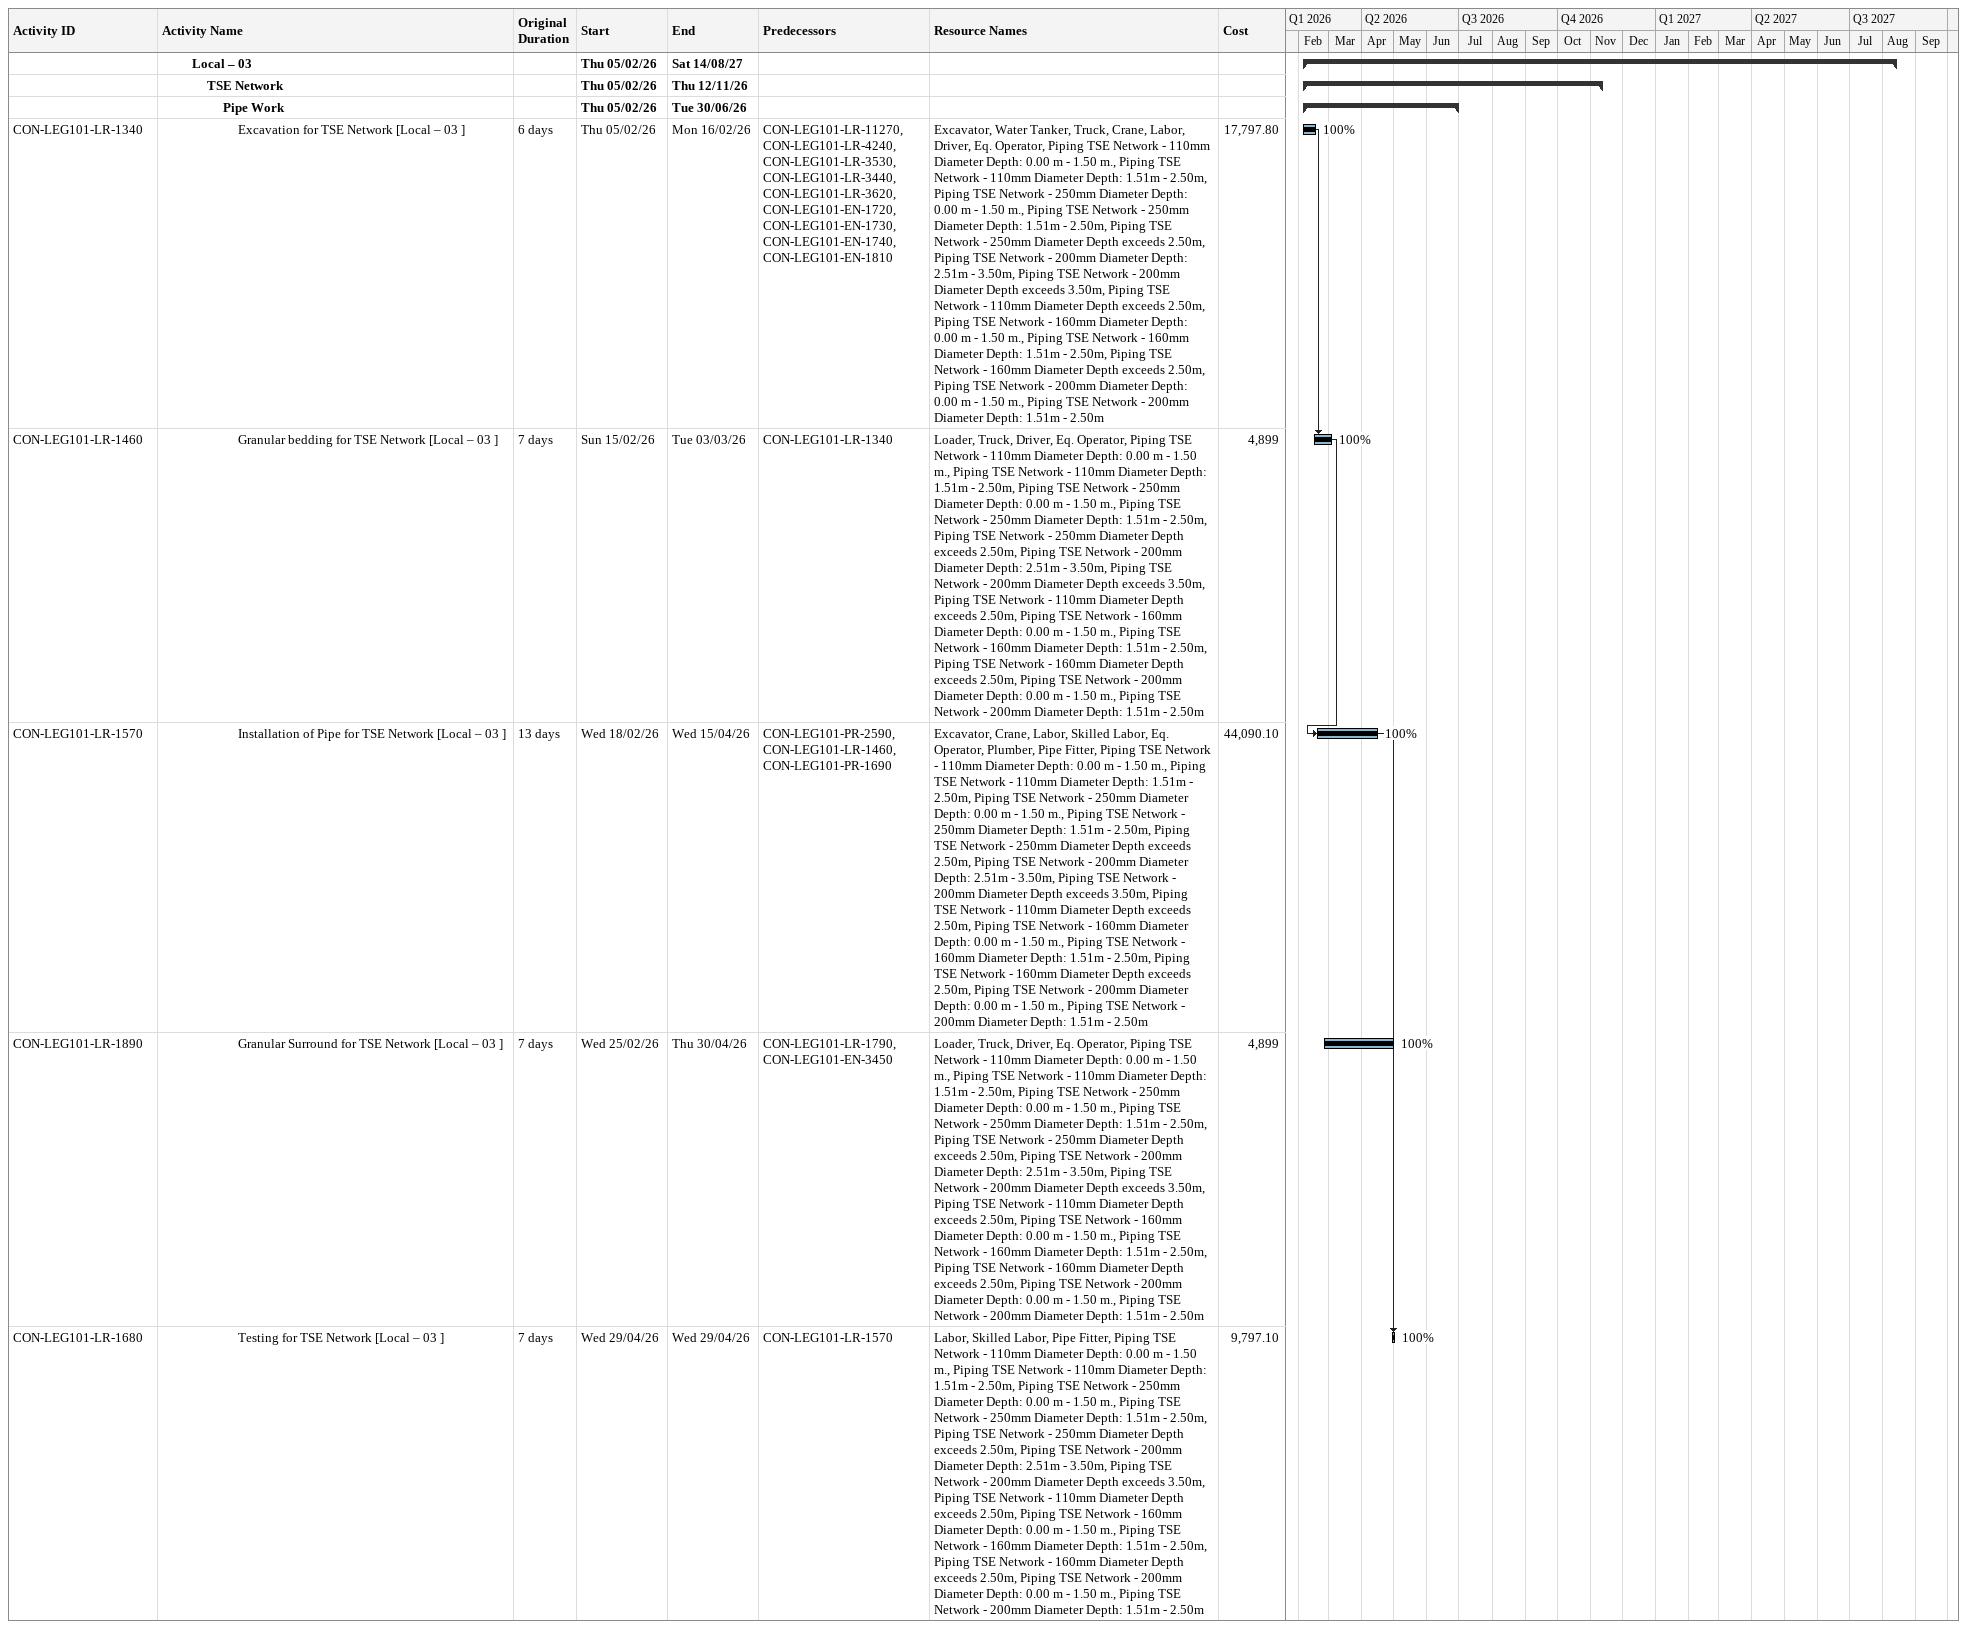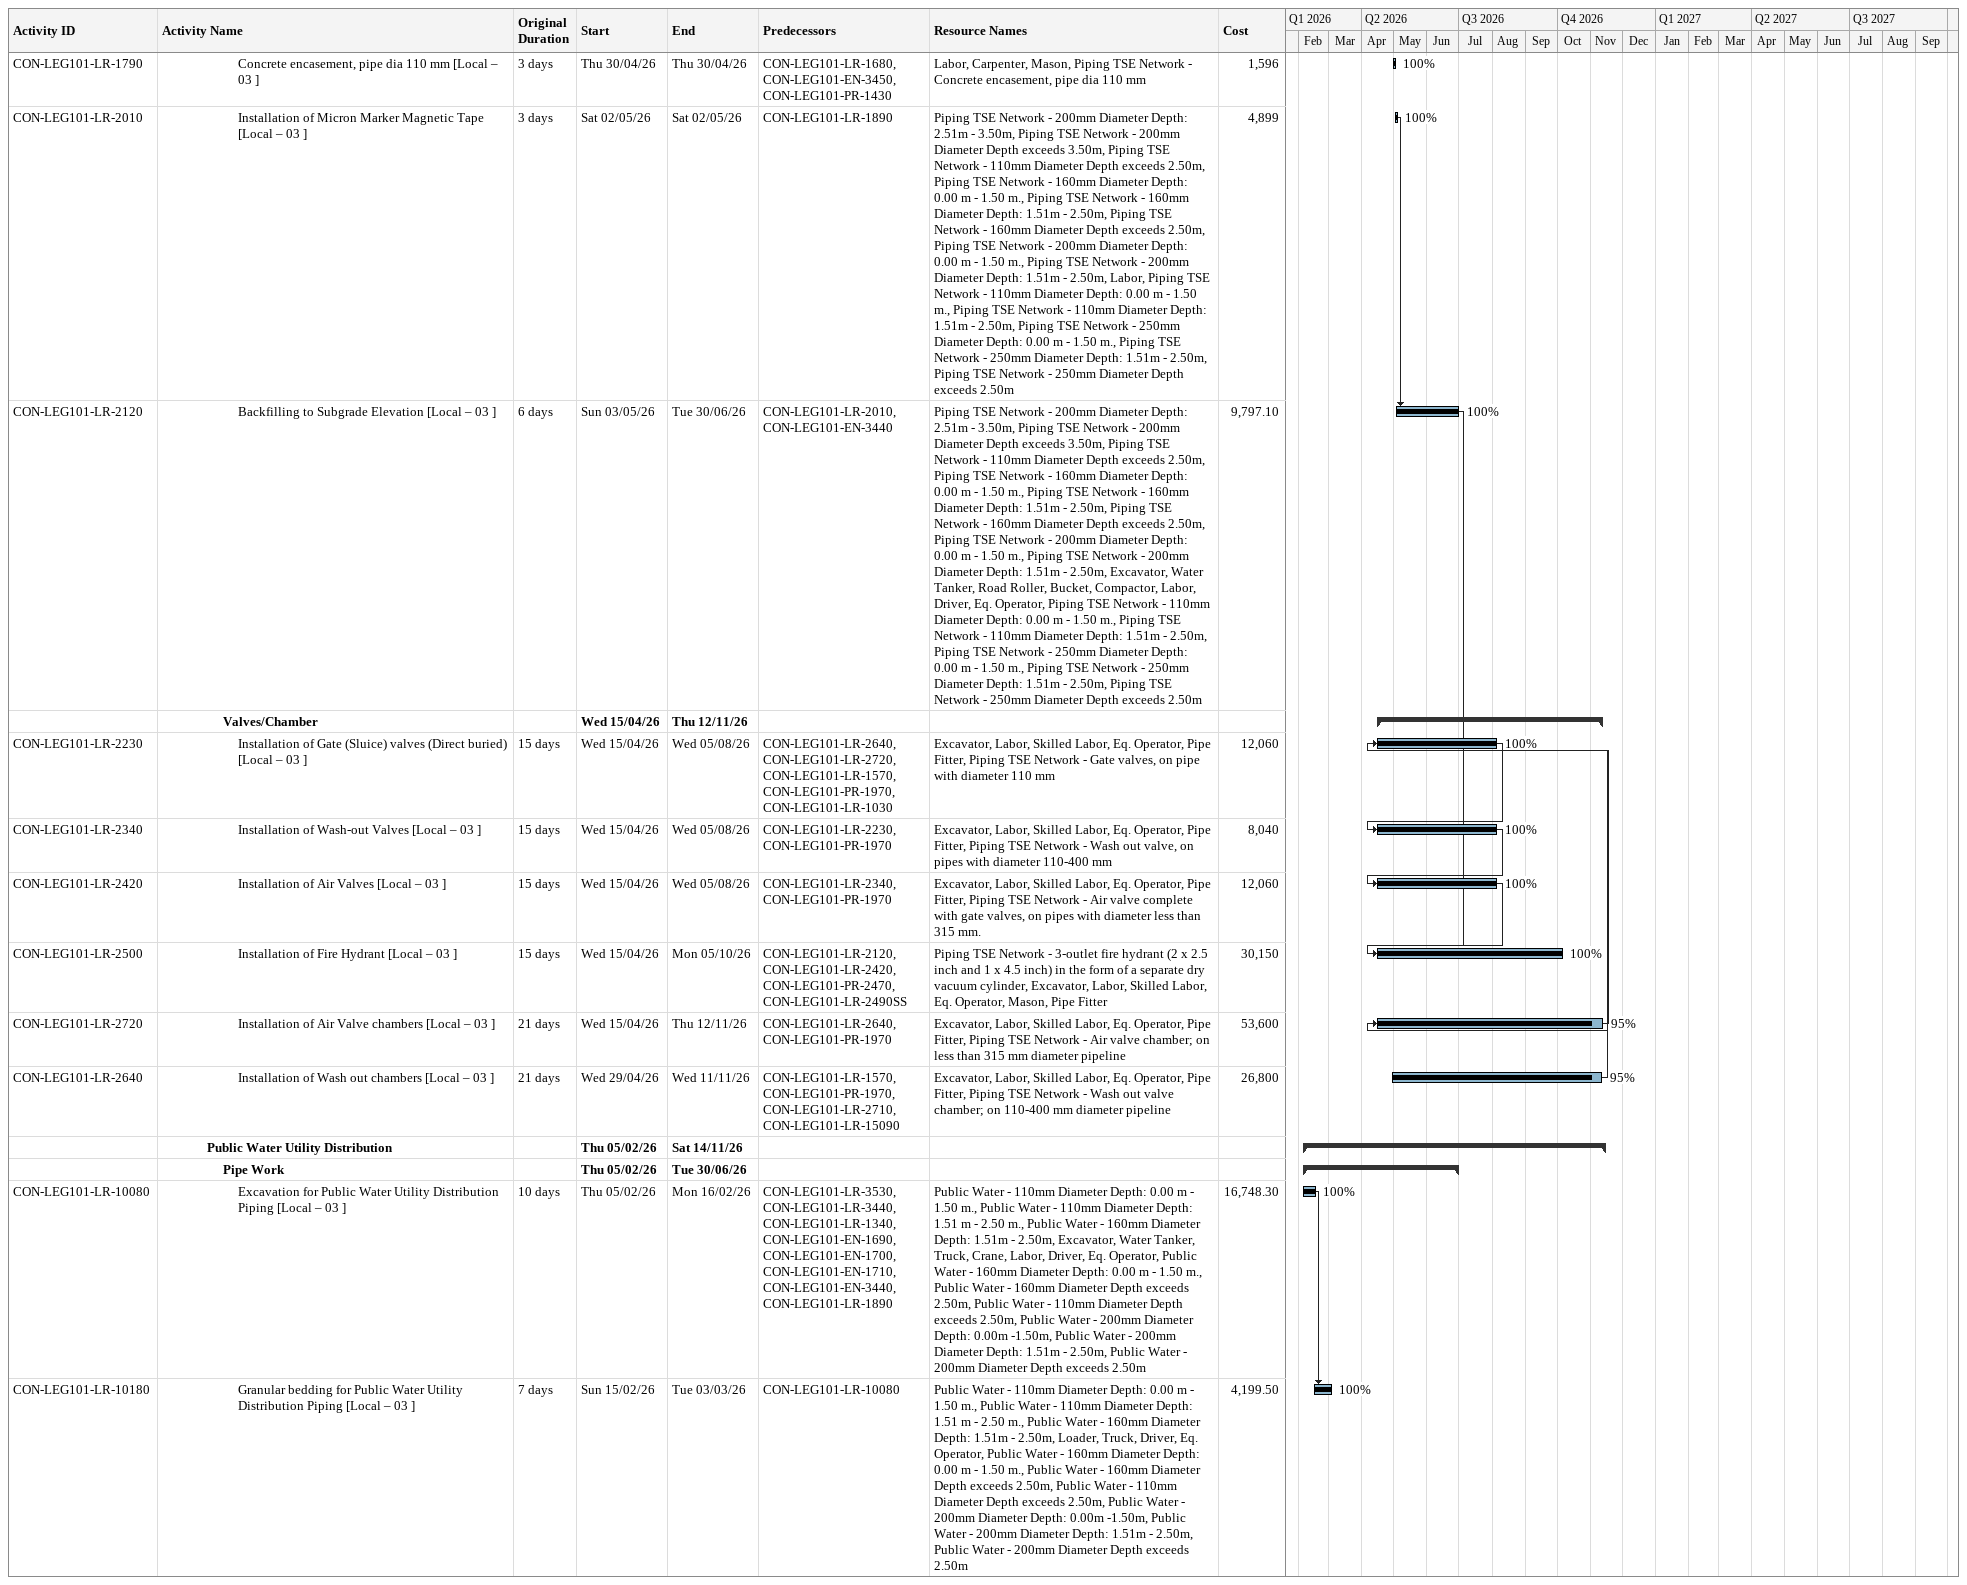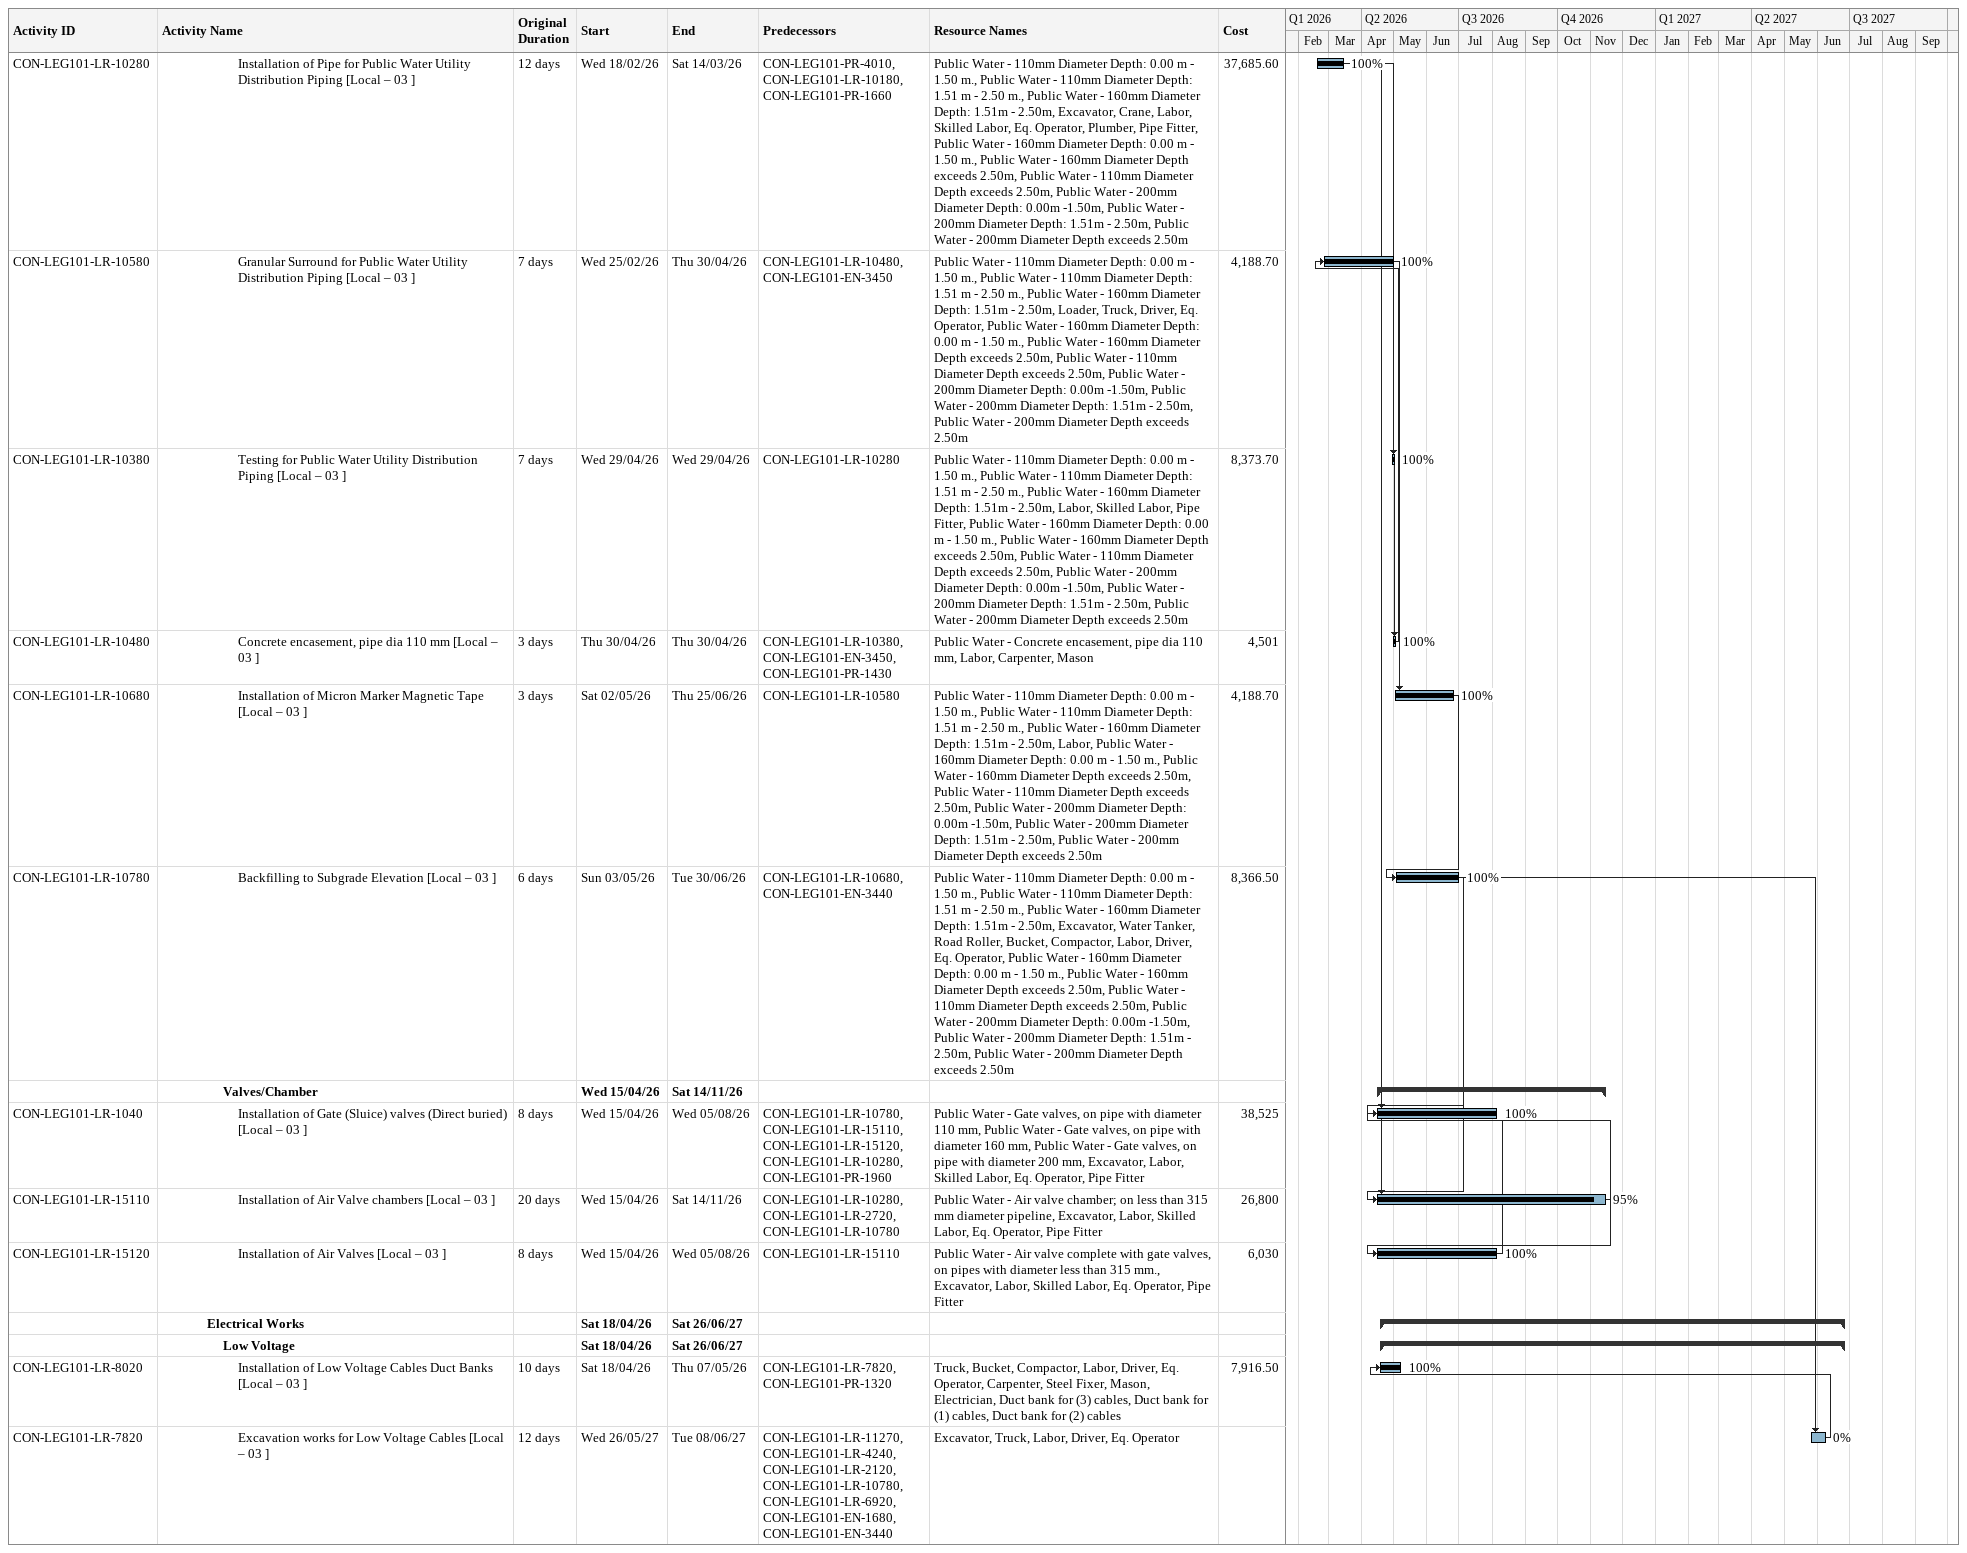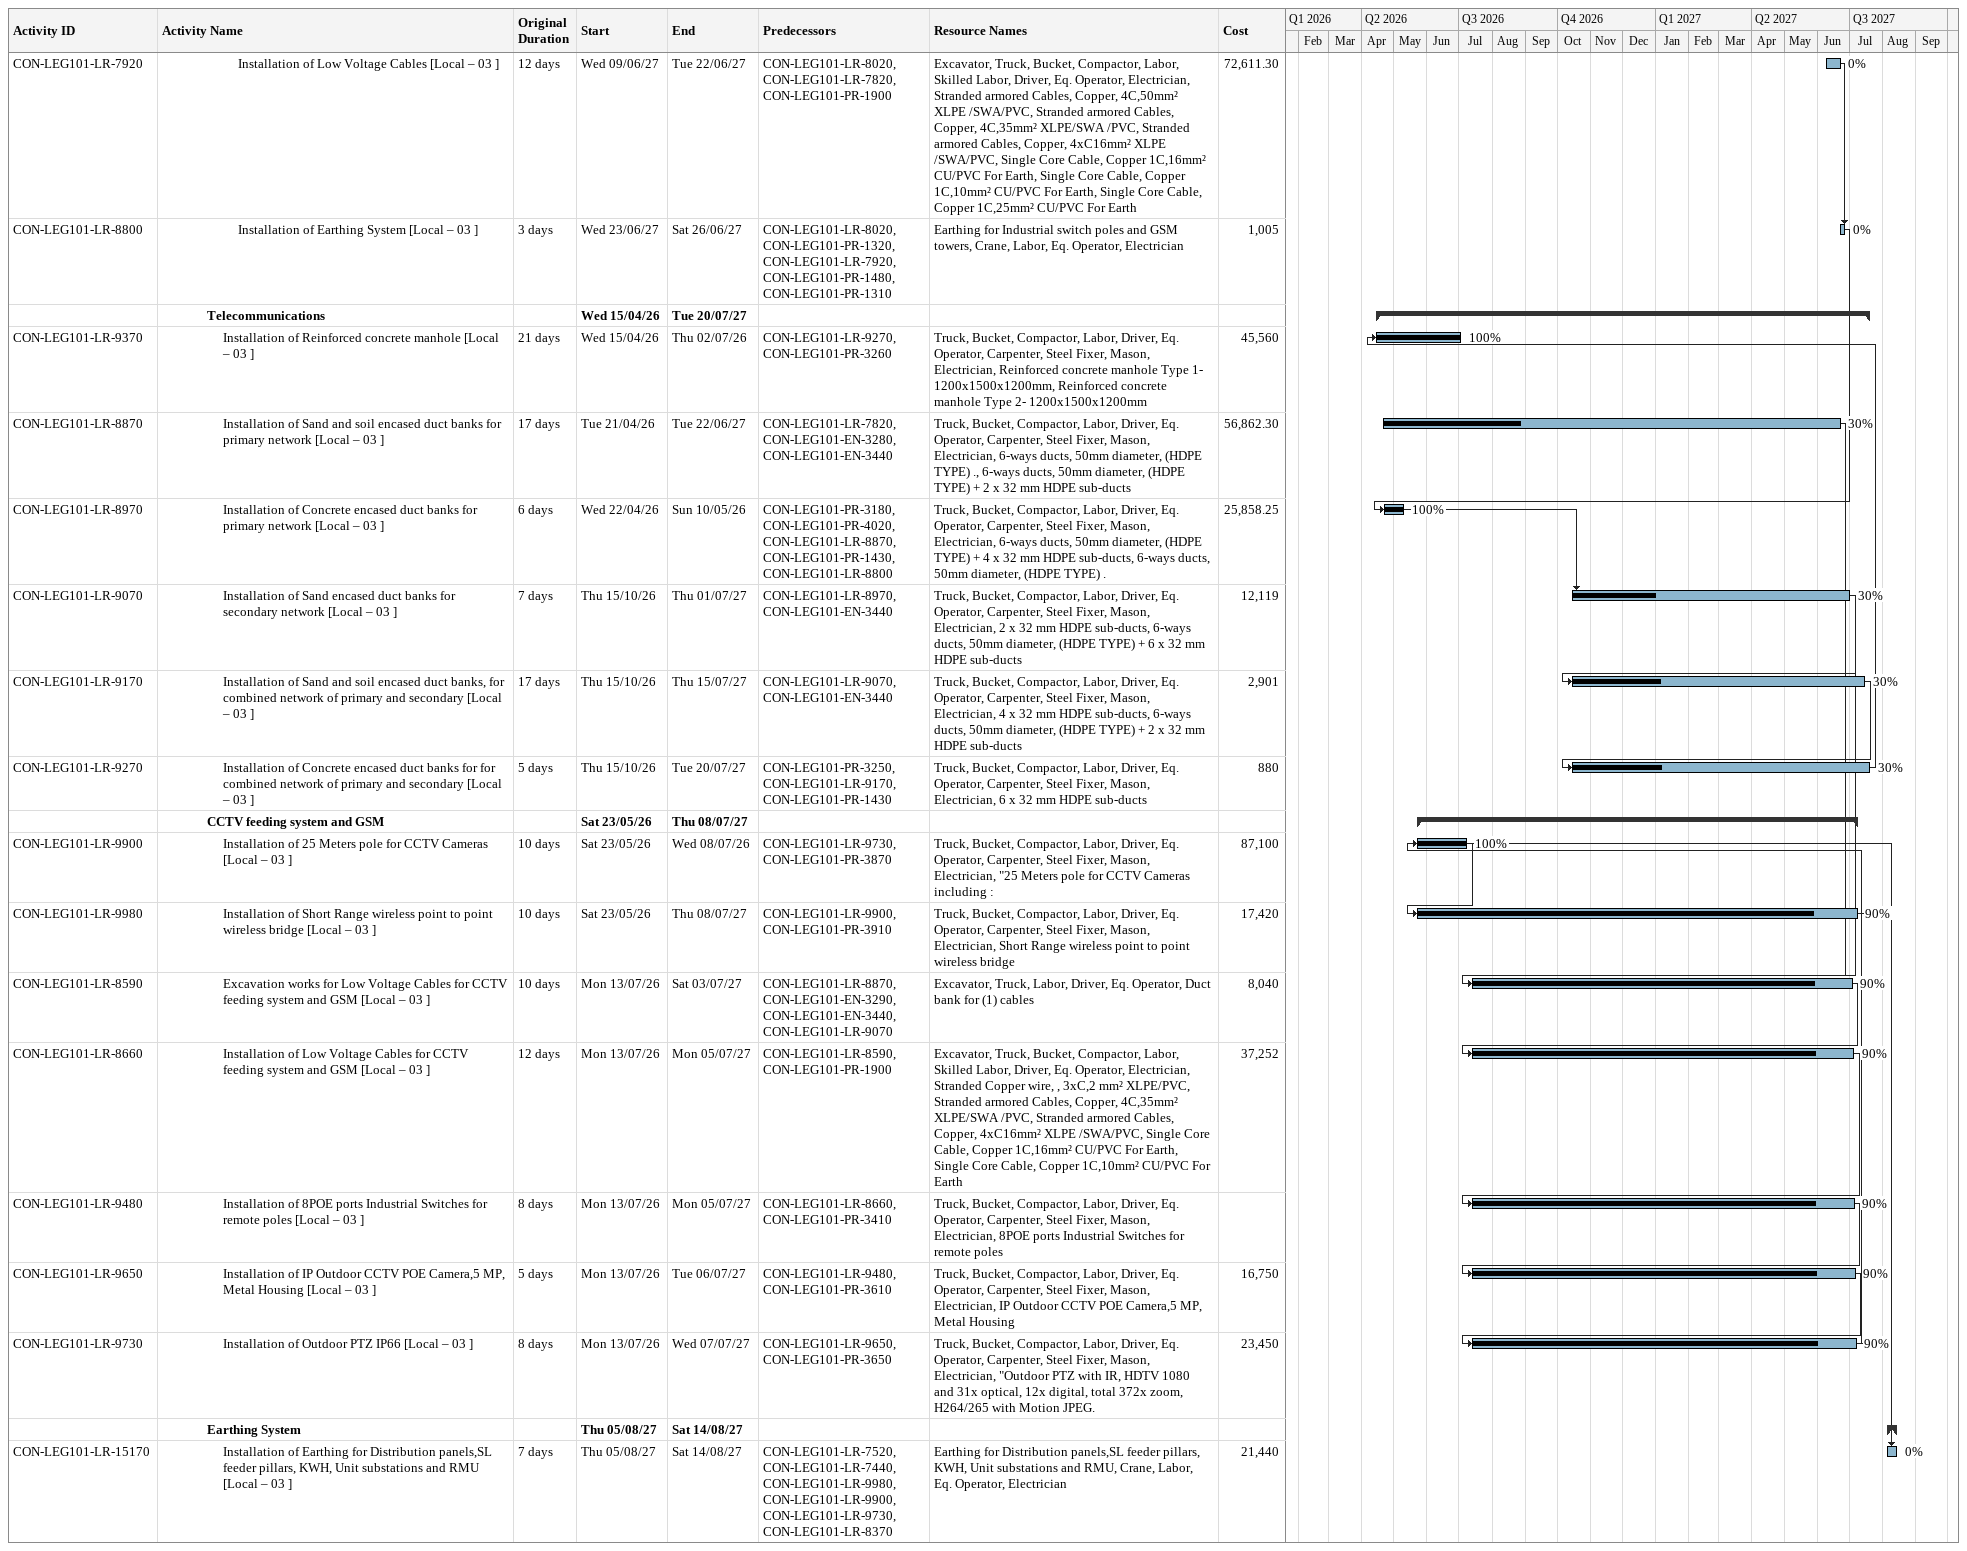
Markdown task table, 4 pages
| ID | Level | Task | Original duration | Start | Finish | Predecessors | Resources | % complete | Cost |
|---|---|---|---|---|---|---|---|---|---|
|  | 3 | **Local – 03** |  | 2026-02-05 | 2027-08-14 |  |  |  |  |
|  | 4 | **TSE Network** |  | 2026-02-05 | 2026-11-12 |  |  |  |  |
|  | 5 | **Pipe Work** |  | 2026-02-05 | 2026-06-30 |  |  |  |  |
| CON-LEG101-LR-1340 | 6 | Excavation for TSE Network [Local – 03 ] | 6d | 2026-02-05 | 2026-02-16 | CON-LEG101-LR-11270, CON-LEG101-LR-4240, CON-LEG101-LR-3530, CON-LEG101-LR-3440, CON-LEG101-LR-3620, CON-LEG101-EN-1720, CON-LEG101-EN-1730, CON-LEG101-EN-1740, CON-LEG101-EN-1810 | Excavator, Water Tanker, Truck, Crane, Labor, Driver, Eq. Operator, Piping TSE Network - 110mm Diameter Depth: 0.00 m - 1.50 m., Piping TSE Network - 110mm Diameter Depth: 1.51m - 2.50m, Piping TSE Network - 250mm Diameter Depth: 0.00 m - 1.50 m., Piping TSE Network - 250mm Diameter Depth: 1.51m - 2.50m, Piping TSE Network - 250mm Diameter Depth exceeds 2.50m, Piping TSE Network - 200mm Diameter Depth: 2.51m - 3.50m, Piping TSE Network - 200mm Diameter Depth exceeds 3.50m, Piping TSE Network - 110mm Diameter Depth exceeds 2.50m, Piping TSE Network - 160mm Diameter Depth: 0.00 m - 1.50 m., Piping TSE Network - 160mm Diameter Depth: 1.51m - 2.50m, Piping TSE Network - 160mm Diameter Depth exceeds 2.50m, Piping TSE Network - 200mm Diameter Depth: 0.00 m - 1.50 m., Piping TSE Network - 200mm Diameter Depth: 1.51m - 2.50m | 100 | 17797.80 |
| CON-LEG101-LR-1460 | 6 | Granular bedding for TSE Network [Local – 03 ] | 7d | 2026-02-15 | 2026-03-03 | CON-LEG101-LR-1340 | Loader, Truck, Driver, Eq. Operator, Piping TSE Network - 110mm Diameter Depth: 0.00 m - 1.50 m., Piping TSE Network - 110mm Diameter Depth: 1.51m - 2.50m, Piping TSE Network - 250mm Diameter Depth: 0.00 m - 1.50 m., Piping TSE Network - 250mm Diameter Depth: 1.51m - 2.50m, Piping TSE Network - 250mm Diameter Depth exceeds 2.50m, Piping TSE Network - 200mm Diameter Depth: 2.51m - 3.50m, Piping TSE Network - 200mm Diameter Depth exceeds 3.50m, Piping TSE Network - 110mm Diameter Depth exceeds 2.50m, Piping TSE Network - 160mm Diameter Depth: 0.00 m - 1.50 m., Piping TSE Network - 160mm Diameter Depth: 1.51m - 2.50m, Piping TSE Network - 160mm Diameter Depth exceeds 2.50m, Piping TSE Network - 200mm Diameter Depth: 0.00 m - 1.50 m., Piping TSE Network - 200mm Diameter Depth: 1.51m - 2.50m | 100 | 4899 |
| CON-LEG101-LR-1570 | 6 | Installation of Pipe for TSE Network [Local – 03 ] | 13d | 2026-02-18 | 2026-04-15 | CON-LEG101-PR-2590, CON-LEG101-LR-1460, CON-LEG101-PR-1690 | Excavator, Crane, Labor, Skilled Labor, Eq. Operator, Plumber, Pipe Fitter, Piping TSE Network - 110mm Diameter Depth: 0.00 m - 1.50 m., Piping TSE Network - 110mm Diameter Depth: 1.51m - 2.50m, Piping TSE Network - 250mm Diameter Depth: 0.00 m - 1.50 m., Piping TSE Network - 250mm Diameter Depth: 1.51m - 2.50m, Piping TSE Network - 250mm Diameter Depth exceeds 2.50m, Piping TSE Network - 200mm Diameter Depth: 2.51m - 3.50m, Piping TSE Network - 200mm Diameter Depth exceeds 3.50m, Piping TSE Network - 110mm Diameter Depth exceeds 2.50m, Piping TSE Network - 160mm Diameter Depth: 0.00 m - 1.50 m., Piping TSE Network - 160mm Diameter Depth: 1.51m - 2.50m, Piping TSE Network - 160mm Diameter Depth exceeds 2.50m, Piping TSE Network - 200mm Diameter Depth: 0.00 m - 1.50 m., Piping TSE Network - 200mm Diameter Depth: 1.51m - 2.50m | 100 | 44090.10 |
| CON-LEG101-LR-1890 | 6 | Granular Surround for TSE Network [Local – 03 ] | 7d | 2026-02-25 | 2026-04-30 | CON-LEG101-LR-1790, CON-LEG101-EN-3450 | Loader, Truck, Driver, Eq. Operator, Piping TSE Network - 110mm Diameter Depth: 0.00 m - 1.50 m., Piping TSE Network - 110mm Diameter Depth: 1.51m - 2.50m, Piping TSE Network - 250mm Diameter Depth: 0.00 m - 1.50 m., Piping TSE Network - 250mm Diameter Depth: 1.51m - 2.50m, Piping TSE Network - 250mm Diameter Depth exceeds 2.50m, Piping TSE Network - 200mm Diameter Depth: 2.51m - 3.50m, Piping TSE Network - 200mm Diameter Depth exceeds 3.50m, Piping TSE Network - 110mm Diameter Depth exceeds 2.50m, Piping TSE Network - 160mm Diameter Depth: 0.00 m - 1.50 m., Piping TSE Network - 160mm Diameter Depth: 1.51m - 2.50m, Piping TSE Network - 160mm Diameter Depth exceeds 2.50m, Piping TSE Network - 200mm Diameter Depth: 0.00 m - 1.50 m., Piping TSE Network - 200mm Diameter Depth: 1.51m - 2.50m | 100 | 4899 |
| CON-LEG101-LR-1680 | 6 | Testing for TSE Network [Local – 03 ] | 7d | 2026-04-29 | 2026-04-29 | CON-LEG101-LR-1570 | Labor, Skilled Labor, Pipe Fitter, Piping TSE Network - 110mm Diameter Depth: 0.00 m - 1.50 m., Piping TSE Network - 110mm Diameter Depth: 1.51m - 2.50m, Piping TSE Network - 250mm Diameter Depth: 0.00 m - 1.50 m., Piping TSE Network - 250mm Diameter Depth: 1.51m - 2.50m, Piping TSE Network - 250mm Diameter Depth exceeds 2.50m, Piping TSE Network - 200mm Diameter Depth: 2.51m - 3.50m, Piping TSE Network - 200mm Diameter Depth exceeds 3.50m, Piping TSE Network - 110mm Diameter Depth exceeds 2.50m, Piping TSE Network - 160mm Diameter Depth: 0.00 m - 1.50 m., Piping TSE Network - 160mm Diameter Depth: 1.51m - 2.50m, Piping TSE Network - 160mm Diameter Depth exceeds 2.50m, Piping TSE Network - 200mm Diameter Depth: 0.00 m - 1.50 m., Piping TSE Network - 200mm Diameter Depth: 1.51m - 2.50m | 100 | 9797.10 |
| CON-LEG101-LR-1790 | 6 | Concrete encasement, pipe dia 110 mm [Local – 03 ] | 3d | 2026-04-30 | 2026-04-30 | CON-LEG101-LR-1680, CON-LEG101-EN-3450, CON-LEG101-PR-1430 | Labor, Carpenter, Mason, Piping TSE Network - Concrete encasement, pipe dia 110 mm | 100 | 1596 |
| CON-LEG101-LR-2010 | 6 | Installation of Micron Marker Magnetic Tape [Local – 03 ] | 3d | 2026-05-02 | 2026-05-02 | CON-LEG101-LR-1890 | Piping TSE Network - 200mm Diameter Depth: 2.51m - 3.50m, Piping TSE Network - 200mm Diameter Depth exceeds 3.50m, Piping TSE Network - 110mm Diameter Depth exceeds 2.50m, Piping TSE Network - 160mm Diameter Depth: 0.00 m - 1.50 m., Piping TSE Network - 160mm Diameter Depth: 1.51m - 2.50m, Piping TSE Network - 160mm Diameter Depth exceeds 2.50m, Piping TSE Network - 200mm Diameter Depth: 0.00 m - 1.50 m., Piping TSE Network - 200mm Diameter Depth: 1.51m - 2.50m, Labor, Piping TSE Network - 110mm Diameter Depth: 0.00 m - 1.50 m., Piping TSE Network - 110mm Diameter Depth: 1.51m - 2.50m, Piping TSE Network - 250mm Diameter Depth: 0.00 m - 1.50 m., Piping TSE Network - 250mm Diameter Depth: 1.51m - 2.50m, Piping TSE Network - 250mm Diameter Depth exceeds 2.50m | 100 | 4899 |
| CON-LEG101-LR-2120 | 6 | Backfilling to Subgrade Elevation [Local – 03 ] | 6d | 2026-05-03 | 2026-06-30 | CON-LEG101-LR-2010, CON-LEG101-EN-3440 | Piping TSE Network - 200mm Diameter Depth: 2.51m - 3.50m, Piping TSE Network - 200mm Diameter Depth exceeds 3.50m, Piping TSE Network - 110mm Diameter Depth exceeds 2.50m, Piping TSE Network - 160mm Diameter Depth: 0.00 m - 1.50 m., Piping TSE Network - 160mm Diameter Depth: 1.51m - 2.50m, Piping TSE Network - 160mm Diameter Depth exceeds 2.50m, Piping TSE Network - 200mm Diameter Depth: 0.00 m - 1.50 m., Piping TSE Network - 200mm Diameter Depth: 1.51m - 2.50m, Excavator, Water Tanker, Road Roller, Bucket, Compactor, Labor, Driver, Eq. Operator, Piping TSE Network - 110mm Diameter Depth: 0.00 m - 1.50 m., Piping TSE Network - 110mm Diameter Depth: 1.51m - 2.50m, Piping TSE Network - 250mm Diameter Depth: 0.00 m - 1.50 m., Piping TSE Network - 250mm Diameter Depth: 1.51m - 2.50m, Piping TSE Network - 250mm Diameter Depth exceeds 2.50m | 100 | 9797.10 |
|  | 5 | **Valves/Chamber** |  | 2026-04-15 | 2026-11-12 |  |  |  |  |
| CON-LEG101-LR-2230 | 6 | Installation of Gate (Sluice) valves (Direct buried) [Local – 03 ] | 15d | 2026-04-15 | 2026-08-05 | CON-LEG101-LR-2640, CON-LEG101-LR-2720, CON-LEG101-LR-1570, CON-LEG101-PR-1970, CON-LEG101-LR-1030 | Excavator, Labor, Skilled Labor, Eq. Operator, Pipe Fitter, Piping TSE Network - Gate valves, on pipe with diameter 110 mm | 100 | 12060 |
| CON-LEG101-LR-2340 | 6 | Installation of Wash-out Valves [Local – 03 ] | 15d | 2026-04-15 | 2026-08-05 | CON-LEG101-LR-2230, CON-LEG101-PR-1970 | Excavator, Labor, Skilled Labor, Eq. Operator, Pipe Fitter, Piping TSE Network - Wash out valve, on pipes with diameter 110-400 mm | 100 | 8040 |
| CON-LEG101-LR-2420 | 6 | Installation of Air Valves [Local – 03 ] | 15d | 2026-04-15 | 2026-08-05 | CON-LEG101-LR-2340, CON-LEG101-PR-1970 | Excavator, Labor, Skilled Labor, Eq. Operator, Pipe Fitter, Piping TSE Network - Air valve complete with gate valves, on pipes with diameter less than 315 mm. | 100 | 12060 |
| CON-LEG101-LR-2500 | 6 | Installation of Fire Hydrant [Local – 03 ] | 15d | 2026-04-15 | 2026-10-05 | CON-LEG101-LR-2120, CON-LEG101-LR-2420, CON-LEG101-PR-2470, CON-LEG101-LR-2490SS | Piping TSE Network - 3-outlet fire hydrant (2 x 2.5 inch and 1 x 4.5 inch) in the form of a separate dry vacuum cylinder, Excavator, Labor, Skilled Labor, Eq. Operator, Mason, Pipe Fitter | 100 | 30150 |
| CON-LEG101-LR-2720 | 6 | Installation of Air Valve chambers [Local – 03 ] | 21d | 2026-04-15 | 2026-11-12 | CON-LEG101-LR-2640, CON-LEG101-PR-1970 | Excavator, Labor, Skilled Labor, Eq. Operator, Pipe Fitter, Piping TSE Network - Air valve chamber; on less than 315 mm diameter pipeline | 95 | 53600 |
| CON-LEG101-LR-2640 | 6 | Installation of Wash out chambers [Local – 03 ] | 21d | 2026-04-29 | 2026-11-11 | CON-LEG101-LR-1570, CON-LEG101-PR-1970, CON-LEG101-LR-2710, CON-LEG101-LR-15090 | Excavator, Labor, Skilled Labor, Eq. Operator, Pipe Fitter, Piping TSE Network - Wash out valve chamber; on 110-400 mm diameter pipeline | 95 | 26800 |
|  | 4 | **Public Water Utility Distribution** |  | 2026-02-05 | 2026-11-14 |  |  |  |  |
|  | 5 | **Pipe Work** |  | 2026-02-05 | 2026-06-30 |  |  |  |  |
| CON-LEG101-LR-10080 | 6 | Excavation for Public Water Utility Distribution Piping [Local – 03 ] | 10d | 2026-02-05 | 2026-02-16 | CON-LEG101-LR-3530, CON-LEG101-LR-3440, CON-LEG101-LR-1340, CON-LEG101-EN-1690, CON-LEG101-EN-1700, CON-LEG101-EN-1710, CON-LEG101-EN-3440, CON-LEG101-LR-1890 | Public Water - 110mm Diameter Depth: 0.00 m - 1.50 m., Public Water - 110mm Diameter Depth: 1.51 m - 2.50 m., Public Water - 160mm Diameter Depth: 1.51m - 2.50m, Excavator, Water Tanker, Truck, Crane, Labor, Driver, Eq. Operator, Public Water - 160mm Diameter Depth: 0.00 m - 1.50 m., Public Water - 160mm Diameter Depth exceeds 2.50m, Public Water - 110mm Diameter Depth exceeds 2.50m, Public Water - 200mm Diameter Depth: 0.00m -1.50m, Public Water - 200mm Diameter Depth: 1.51m - 2.50m, Public Water - 200mm Diameter Depth exceeds 2.50m | 100 | 16748.30 |
| CON-LEG101-LR-10180 | 6 | Granular bedding for Public Water Utility Distribution Piping [Local – 03 ] | 7d | 2026-02-15 | 2026-03-03 | CON-LEG101-LR-10080 | Public Water - 110mm Diameter Depth: 0.00 m - 1.50 m., Public Water - 110mm Diameter Depth: 1.51 m - 2.50 m., Public Water - 160mm Diameter Depth: 1.51m - 2.50m, Loader, Truck, Driver, Eq. Operator, Public Water - 160mm Diameter Depth: 0.00 m - 1.50 m., Public Water - 160mm Diameter Depth exceeds 2.50m, Public Water - 110mm Diameter Depth exceeds 2.50m, Public Water - 200mm Diameter Depth: 0.00m -1.50m, Public Water - 200mm Diameter Depth: 1.51m - 2.50m, Public Water - 200mm Diameter Depth exceeds 2.50m | 100 | 4199.50 |
| CON-LEG101-LR-10280 | 6 | Installation of Pipe for Public Water Utility Distribution Piping [Local – 03 ] | 12d | 2026-02-18 | 2026-03-14 | CON-LEG101-PR-4010, CON-LEG101-LR-10180, CON-LEG101-PR-1660 | Public Water - 110mm Diameter Depth: 0.00 m - 1.50 m., Public Water - 110mm Diameter Depth: 1.51 m - 2.50 m., Public Water - 160mm Diameter Depth: 1.51m - 2.50m, Excavator, Crane, Labor, Skilled Labor, Eq. Operator, Plumber, Pipe Fitter, Public Water - 160mm Diameter Depth: 0.00 m - 1.50 m., Public Water - 160mm Diameter Depth exceeds 2.50m, Public Water - 110mm Diameter Depth exceeds 2.50m, Public Water - 200mm Diameter Depth: 0.00m -1.50m, Public Water - 200mm Diameter Depth: 1.51m - 2.50m, Public Water - 200mm Diameter Depth exceeds 2.50m | 100 | 37685.60 |
| CON-LEG101-LR-10580 | 6 | Granular Surround for Public Water Utility Distribution Piping [Local – 03 ] | 7d | 2026-02-25 | 2026-04-30 | CON-LEG101-LR-10480, CON-LEG101-EN-3450 | Public Water - 110mm Diameter Depth: 0.00 m - 1.50 m., Public Water - 110mm Diameter Depth: 1.51 m - 2.50 m., Public Water - 160mm Diameter Depth: 1.51m - 2.50m, Loader, Truck, Driver, Eq. Operator, Public Water - 160mm Diameter Depth: 0.00 m - 1.50 m., Public Water - 160mm Diameter Depth exceeds 2.50m, Public Water - 110mm Diameter Depth exceeds 2.50m, Public Water - 200mm Diameter Depth: 0.00m -1.50m, Public Water - 200mm Diameter Depth: 1.51m - 2.50m, Public Water - 200mm Diameter Depth exceeds 2.50m | 100 | 4188.70 |
| CON-LEG101-LR-10380 | 6 | Testing for Public Water Utility Distribution Piping [Local – 03 ] | 7d | 2026-04-29 | 2026-04-29 | CON-LEG101-LR-10280 | Public Water - 110mm Diameter Depth: 0.00 m - 1.50 m., Public Water - 110mm Diameter Depth: 1.51 m - 2.50 m., Public Water - 160mm Diameter Depth: 1.51m - 2.50m, Labor, Skilled Labor, Pipe Fitter, Public Water - 160mm Diameter Depth: 0.00 m - 1.50 m., Public Water - 160mm Diameter Depth exceeds 2.50m, Public Water - 110mm Diameter Depth exceeds 2.50m, Public Water - 200mm Diameter Depth: 0.00m -1.50m, Public Water - 200mm Diameter Depth: 1.51m - 2.50m, Public Water - 200mm Diameter Depth exceeds 2.50m | 100 | 8373.70 |
| CON-LEG101-LR-10480 | 6 | Concrete encasement, pipe dia 110 mm [Local – 03 ] | 3d | 2026-04-30 | 2026-04-30 | CON-LEG101-LR-10380, CON-LEG101-EN-3450, CON-LEG101-PR-1430 | Public Water - Concrete encasement, pipe dia 110 mm, Labor, Carpenter, Mason | 100 | 4501 |
| CON-LEG101-LR-10680 | 6 | Installation of Micron Marker Magnetic Tape [Local – 03 ] | 3d | 2026-05-02 | 2026-06-25 | CON-LEG101-LR-10580 | Public Water - 110mm Diameter Depth: 0.00 m - 1.50 m., Public Water - 110mm Diameter Depth: 1.51 m - 2.50 m., Public Water - 160mm Diameter Depth: 1.51m - 2.50m, Labor, Public Water - 160mm Diameter Depth: 0.00 m - 1.50 m., Public Water - 160mm Diameter Depth exceeds 2.50m, Public Water - 110mm Diameter Depth exceeds 2.50m, Public Water - 200mm Diameter Depth: 0.00m -1.50m, Public Water - 200mm Diameter Depth: 1.51m - 2.50m, Public Water - 200mm Diameter Depth exceeds 2.50m | 100 | 4188.70 |
| CON-LEG101-LR-10780 | 6 | Backfilling to Subgrade Elevation [Local – 03 ] | 6d | 2026-05-03 | 2026-06-30 | CON-LEG101-LR-10680, CON-LEG101-EN-3440 | Public Water - 110mm Diameter Depth: 0.00 m - 1.50 m., Public Water - 110mm Diameter Depth: 1.51 m - 2.50 m., Public Water - 160mm Diameter Depth: 1.51m - 2.50m, Excavator, Water Tanker, Road Roller, Bucket, Compactor, Labor, Driver, Eq. Operator, Public Water - 160mm Diameter Depth: 0.00 m - 1.50 m., Public Water - 160mm Diameter Depth exceeds 2.50m, Public Water - 110mm Diameter Depth exceeds 2.50m, Public Water - 200mm Diameter Depth: 0.00m -1.50m, Public Water - 200mm Diameter Depth: 1.51m - 2.50m, Public Water - 200mm Diameter Depth exceeds 2.50m | 100 | 8366.50 |
|  | 5 | **Valves/Chamber** |  | 2026-04-15 | 2026-11-14 |  |  |  |  |
| CON-LEG101-LR-1040 | 6 | Installation of Gate (Sluice) valves (Direct buried) [Local – 03 ] | 8d | 2026-04-15 | 2026-08-05 | CON-LEG101-LR-10780, CON-LEG101-LR-15110, CON-LEG101-LR-15120, CON-LEG101-LR-10280, CON-LEG101-PR-1960 | Public Water - Gate valves, on pipe with diameter 110 mm, Public Water - Gate valves, on pipe with diameter 160 mm, Public Water - Gate valves, on pipe with diameter 200 mm, Excavator, Labor, Skilled Labor, Eq. Operator, Pipe Fitter | 100 | 38525 |
| CON-LEG101-LR-15110 | 6 | Installation of Air Valve chambers [Local – 03 ] | 20d | 2026-04-15 | 2026-11-14 | CON-LEG101-LR-10280, CON-LEG101-LR-2720, CON-LEG101-LR-10780 | Public Water - Air valve chamber; on less than 315 mm diameter pipeline, Excavator, Labor, Skilled Labor, Eq. Operator, Pipe Fitter | 95 | 26800 |
| CON-LEG101-LR-15120 | 6 | Installation of Air Valves [Local – 03 ] | 8d | 2026-04-15 | 2026-08-05 | CON-LEG101-LR-15110 | Public Water - Air valve complete with gate valves, on pipes with diameter less than 315 mm., Excavator, Labor, Skilled Labor, Eq. Operator, Pipe Fitter | 100 | 6030 |
|  | 4 | **Electrical Works** |  | 2026-04-18 | 2027-06-26 |  |  |  |  |
|  | 5 | **Low Voltage** |  | 2026-04-18 | 2027-06-26 |  |  |  |  |
| CON-LEG101-LR-8020 | 6 | Installation of Low Voltage Cables Duct Banks [Local – 03 ] | 10d | 2026-04-18 | 2026-05-07 | CON-LEG101-LR-7820, CON-LEG101-PR-1320 | Truck, Bucket, Compactor, Labor, Driver, Eq. Operator, Carpenter, Steel Fixer, Mason, Electrician, Duct bank for (3) cables, Duct bank for (1) cables, Duct bank for (2) cables | 100 | 7916.50 |
| CON-LEG101-LR-7820 | 6 | Excavation works for Low Voltage Cables [Local – 03 ] | 12d | 2027-05-26 | 2027-06-08 | CON-LEG101-LR-11270, CON-LEG101-LR-4240, CON-LEG101-LR-2120, CON-LEG101-LR-10780, CON-LEG101-LR-6920, CON-LEG101-EN-1680, CON-LEG101-EN-3440 | Excavator, Truck, Labor, Driver, Eq. Operator | 0 |  |
| CON-LEG101-LR-7920 | 6 | Installation of Low Voltage Cables [Local – 03 ] | 12d | 2027-06-09 | 2027-06-22 | CON-LEG101-LR-8020, CON-LEG101-LR-7820, CON-LEG101-PR-1900 | Excavator, Truck, Bucket, Compactor, Labor, Skilled Labor, Driver, Eq. Operator, Electrician, Stranded armored Cables, Copper, 4C,50mm² XLPE /SWA/PVC, Stranded armored Cables, Copper, 4C,35mm² XLPE/SWA /PVC, Stranded armored Cables, Copper, 4xC16mm² XLPE /SWA/PVC, Single Core Cable, Copper 1C,16mm² CU/PVC For Earth, Single Core Cable, Copper 1C,10mm² CU/PVC For Earth, Single Core Cable, Copper 1C,25mm² CU/PVC For Earth | 0 | 72611.30 |
| CON-LEG101-LR-8800 | 6 | Installation of Earthing System [Local – 03 ] | 3d | 2027-06-23 | 2027-06-26 | CON-LEG101-LR-8020, CON-LEG101-PR-1320, CON-LEG101-LR-7920, CON-LEG101-PR-1480, CON-LEG101-PR-1310 | Earthing for Industrial switch poles and GSM towers, Crane, Labor, Eq. Operator, Electrician | 0 | 1005 |
|  | 4 | **Telecommunications** |  | 2026-04-15 | 2027-07-20 |  |  |  |  |
| CON-LEG101-LR-9370 | 5 | Installation of Reinforced concrete manhole [Local – 03 ] | 21d | 2026-04-15 | 2026-07-02 | CON-LEG101-LR-9270, CON-LEG101-PR-3260 | Truck, Bucket, Compactor, Labor, Driver, Eq. Operator, Carpenter, Steel Fixer, Mason, Electrician, Reinforced concrete manhole Type 1- 1200x1500x1200mm, Reinforced concrete manhole Type 2- 1200x1500x1200mm | 100 | 45560 |
| CON-LEG101-LR-8870 | 5 | Installation of Sand and soil encased duct banks for primary network [Local – 03 ] | 17d | 2026-04-21 | 2027-06-22 | CON-LEG101-LR-7820, CON-LEG101-EN-3280, CON-LEG101-EN-3440 | Truck, Bucket, Compactor, Labor, Driver, Eq. Operator, Carpenter, Steel Fixer, Mason, Electrician, 6-ways ducts, 50mm diameter, (HDPE TYPE) ., 6-ways ducts, 50mm diameter, (HDPE TYPE) + 2 x 32 mm HDPE sub-ducts | 30 | 56862.30 |
| CON-LEG101-LR-8970 | 5 | Installation of Concrete encased duct banks for primary network [Local – 03 ] | 6d | 2026-04-22 | 2026-05-10 | CON-LEG101-PR-3180, CON-LEG101-PR-4020, CON-LEG101-LR-8870, CON-LEG101-PR-1430, CON-LEG101-LR-8800 | Truck, Bucket, Compactor, Labor, Driver, Eq. Operator, Carpenter, Steel Fixer, Mason, Electrician, 6-ways ducts, 50mm diameter, (HDPE TYPE) + 4 x 32 mm HDPE sub-ducts, 6-ways ducts, 50mm diameter, (HDPE TYPE) . | 100 | 25858.25 |
| CON-LEG101-LR-9070 | 5 | Installation of Sand encased duct banks for secondary network [Local – 03 ] | 7d | 2026-10-15 | 2027-07-01 | CON-LEG101-LR-8970, CON-LEG101-EN-3440 | Truck, Bucket, Compactor, Labor, Driver, Eq. Operator, Carpenter, Steel Fixer, Mason, Electrician, 2 x 32 mm HDPE sub-ducts, 6-ways ducts, 50mm diameter, (HDPE TYPE) + 6 x 32 mm HDPE sub-ducts | 30 | 12119 |
| CON-LEG101-LR-9170 | 5 | Installation of Sand and soil encased duct banks, for combined network of primary and secondary [Local – 03 ] | 17d | 2026-10-15 | 2027-07-15 | CON-LEG101-LR-9070, CON-LEG101-EN-3440 | Truck, Bucket, Compactor, Labor, Driver, Eq. Operator, Carpenter, Steel Fixer, Mason, Electrician, 4 x 32 mm HDPE sub-ducts, 6-ways ducts, 50mm diameter, (HDPE TYPE) + 2 x 32 mm HDPE sub-ducts | 30 | 2901 |
| CON-LEG101-LR-9270 | 5 | Installation of Concrete encased duct banks for for combined network of primary and secondary [Local – 03 ] | 5d | 2026-10-15 | 2027-07-20 | CON-LEG101-PR-3250, CON-LEG101-LR-9170, CON-LEG101-PR-1430 | Truck, Bucket, Compactor, Labor, Driver, Eq. Operator, Carpenter, Steel Fixer, Mason, Electrician, 6 x 32 mm HDPE sub-ducts | 30 | 880 |
|  | 4 | **CCTV feeding system and GSM** |  | 2026-05-23 | 2027-07-08 |  |  |  |  |
| CON-LEG101-LR-9900 | 5 | Installation of 25 Meters pole for CCTV Cameras [Local – 03 ] | 10d | 2026-05-23 | 2026-07-08 | CON-LEG101-LR-9730, CON-LEG101-PR-3870 | Truck, Bucket, Compactor, Labor, Driver, Eq. Operator, Carpenter, Steel Fixer, Mason, Electrician, "25 Meters pole for CCTV Cameras including : | 100 | 87100 |
| CON-LEG101-LR-9980 | 5 | Installation of Short Range wireless point to point wireless bridge [Local – 03 ] | 10d | 2026-05-23 | 2027-07-08 | CON-LEG101-LR-9900, CON-LEG101-PR-3910 | Truck, Bucket, Compactor, Labor, Driver, Eq. Operator, Carpenter, Steel Fixer, Mason, Electrician, Short Range wireless point to point wireless bridge | 90 | 17420 |
| CON-LEG101-LR-8590 | 5 | Excavation works for Low Voltage Cables for CCTV feeding system and GSM [Local – 03 ] | 10d | 2026-07-13 | 2027-07-03 | CON-LEG101-LR-8870, CON-LEG101-EN-3290, CON-LEG101-EN-3440, CON-LEG101-LR-9070 | Excavator, Truck, Labor, Driver, Eq. Operator, Duct bank for (1) cables | 90 | 8040 |
| CON-LEG101-LR-8660 | 5 | Installation of Low Voltage Cables for CCTV feeding system and GSM [Local – 03 ] | 12d | 2026-07-13 | 2027-07-05 | CON-LEG101-LR-8590, CON-LEG101-PR-1900 | Excavator, Truck, Bucket, Compactor, Labor, Skilled Labor, Driver, Eq. Operator, Electrician, Stranded Copper wire, , 3xC,2 mm² XLPE/PVC, Stranded armored Cables, Copper, 4C,35mm² XLPE/SWA /PVC, Stranded armored Cables, Copper, 4xC16mm² XLPE /SWA/PVC, Single Core Cable, Copper 1C,16mm² CU/PVC For Earth, Single Core Cable, Copper 1C,10mm² CU/PVC For Earth | 90 | 37252 |
| CON-LEG101-LR-9480 | 5 | Installation of 8POE ports Industrial Switches for remote poles [Local – 03 ] | 8d | 2026-07-13 | 2027-07-05 | CON-LEG101-LR-8660, CON-LEG101-PR-3410 | Truck, Bucket, Compactor, Labor, Driver, Eq. Operator, Carpenter, Steel Fixer, Mason, Electrician, 8POE ports Industrial Switches for remote poles | 90 |  |
| CON-LEG101-LR-9650 | 5 | Installation of IP Outdoor CCTV POE Camera,5 MP, Metal Housing [Local – 03 ] | 5d | 2026-07-13 | 2027-07-06 | CON-LEG101-LR-9480, CON-LEG101-PR-3610 | Truck, Bucket, Compactor, Labor, Driver, Eq. Operator, Carpenter, Steel Fixer, Mason, Electrician, IP Outdoor CCTV POE Camera,5 MP, Metal Housing | 90 | 16750 |
| CON-LEG101-LR-9730 | 5 | Installation of Outdoor PTZ IP66 [Local – 03 ] | 8d | 2026-07-13 | 2027-07-07 | CON-LEG101-LR-9650, CON-LEG101-PR-3650 | Truck, Bucket, Compactor, Labor, Driver, Eq. Operator, Carpenter, Steel Fixer, Mason, Electrician, "Outdoor PTZ with IR, HDTV 1080 and 31x optical, 12x digital, total 372x zoom, H264/265 with Motion JPEG. | 90 | 23450 |
|  | 4 | **Earthing System** |  | 2027-08-05 | 2027-08-14 |  |  |  |  |
| CON-LEG101-LR-15170 | 5 | Installation of Earthing for Distribution panels,SL feeder pillars, KWH, Unit substations and RMU [Local – 03 ] | 7d | 2027-08-05 | 2027-08-14 | CON-LEG101-LR-7520, CON-LEG101-LR-7440, CON-LEG101-LR-9980, CON-LEG101-LR-9900, CON-LEG101-LR-9730, CON-LEG101-LR-8370 | Earthing for Distribution panels,SL feeder pillars, KWH, Unit substations and RMU, Crane, Labor, Eq. Operator, Electrician | 0 | 21440 |
